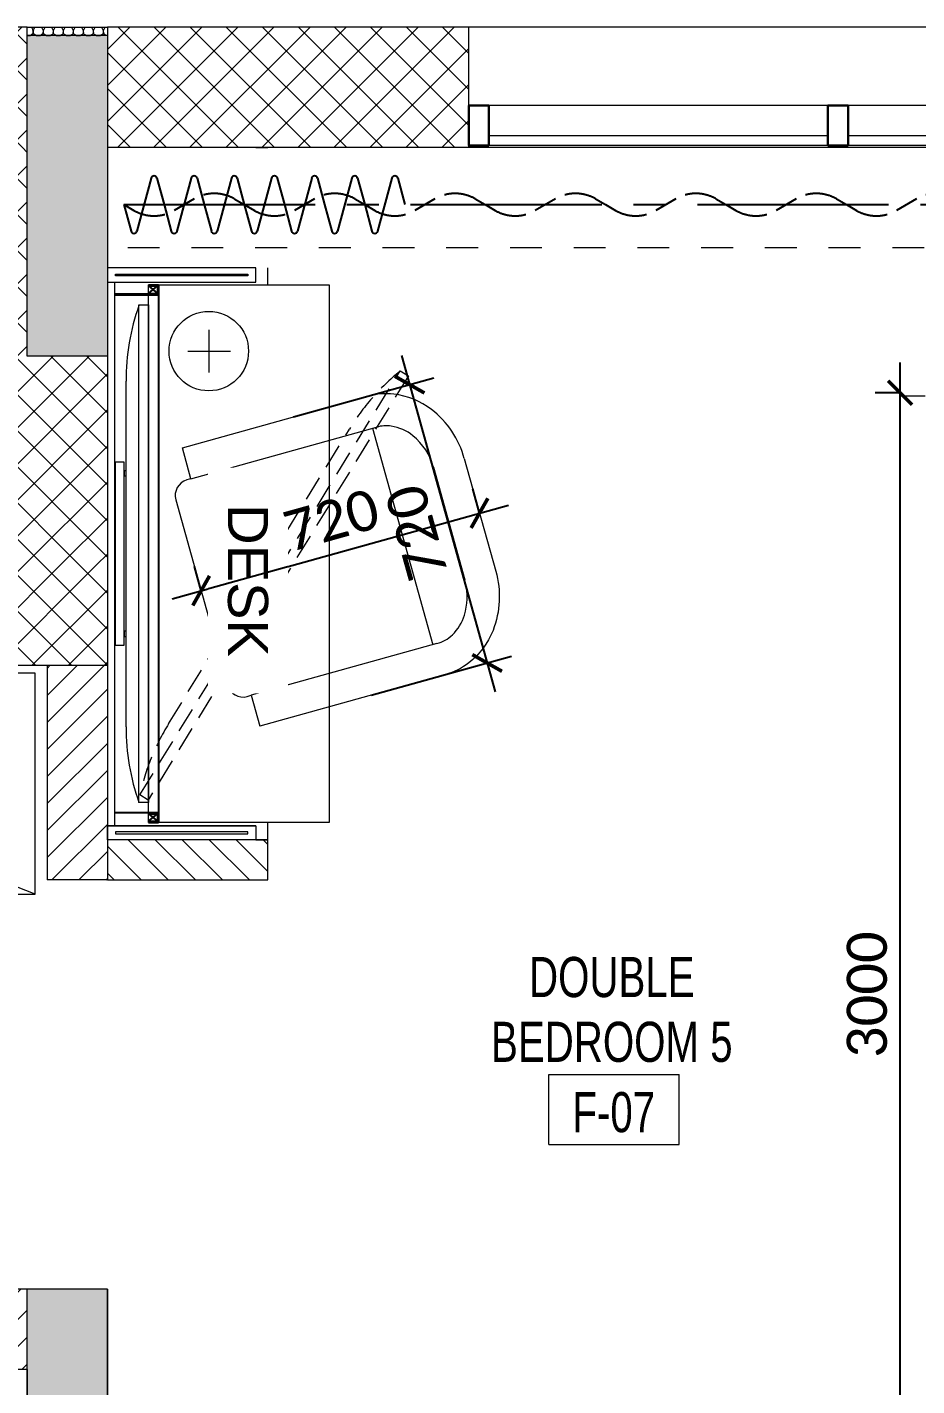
# Model space of a CAD drawing. Header units: millimetres. Extents: x -18512 to 101824, y -95768 to 52898.
# Drawn here: x 65678 to 67895, y -53738 to -50352 of the extents above; entities that cross this region are included whole.
import ezdxf

# ---------------------------------------------------------------- set-up
doc = ezdxf.new("R2010")
doc.units = ezdxf.units.MM
doc.header["$LTSCALE"] = 25
doc.header["$PDMODE"] = 3
for name, pattern in [('CENTER2', [28.575, 19.05, -3.175, 3.175, -3.175]), ('Dash', [6.35, 3.175, -3.175]), ('Dash 3mm', [6, 3, -3]), ('DASHED', [0.75, 0.5, -0.25]), ('HIDDEN2', [4.7625, 3.175, -1.5875])]:
    doc.linetypes.add(name, pattern=pattern)
doc.layers.get('0').update_dxf_attribs({"color": 254, "lineweight": 0})
doc.layers.get('Defpoints').update_dxf_attribs({"lineweight": 0})
for name, color, linetype in [('4_Furniture', 3, 'Continuous'), ('9-Joinery', 1, 'Continuous'), ('AR WALL HATCH', 8, 'Continuous'), ('WD-FURNITURE-1', 1, 'Continuous')]:
    doc.layers.add(name, color=color, linetype=linetype)
for name, color, linetype, lineweight in [('_FW_FUR_FIXED', 62, 'Continuous', 0), ('_FW_FUR_LOOSE', 132, 'Continuous', 0), ('A-AREA-IDEN', 2, 'Continuous', 9), ('A-DETL-INSL', 8, 'Continuous', 9), ('A-FLOR-OTLN', 6, 'Continuous', 18), ('A-GLAZ', 6, 'Continuous', 9), ('A-GLAZ-CWMG', 51, 'Continuous', 9), ('Furniture - loose', 1, 'Continuous', 5), ('hatch', 252, 'Continuous', 0), ('I-WALL', 2, 'Continuous', 9), ('Q-CASE', 31, 'Continuous', 13), ('Q-CASE-HDLN', 31, 'Dash 3mm', 13), ('S-COLS', 6, 'Continuous', 9), ('WD-PS-TEXT-1', 2, 'Continuous', 13)]:
    doc.layers.add(name, color=color, linetype=linetype, lineweight=lineweight)
doc.styles.add('Arial Narrow_4', font='fi_9001f.ttf', dxfattribs={"width": 0.75, "height": 147.492401})
doc.styles.add('FW_Calibri', font='calibri.ttf')
doc.styles.add('TEXT-MS-100', font='arial.ttf', dxfattribs={"height": 100})
doc.dimstyles.new('1-50', dxfattribs={"dimscale": 50, "dimtxt": 2, "dimasz": 1.2, "dimexe": 1.25, "dimexo": 0.625, "dimtad": 1, "dimdec": 0, "dimtxsty": 'FW_Calibri', "dimblk": 'ARCHTICK', "dimcen": 2.5, "dimdle": 1.5, "dimadec": 0, "dimazin": 0, "dimtfac": 1, "dimtdec": 0, "dimtmove": 0, "dimatfit": 3, "dimfxl": 6, "dimfxlon": 1, "dimarcsym": 0})
pattern_1 = [(45, (59229.075, -102497.31), (-44.90128, 44.90128), []), (135, (59229.075, -102497.31), (-44.90128, -44.90128), [])]
pattern_2 = [(45, (59229.075, -102497.31), (-33.67596, 33.67596), [])]

# ---------------------------------------------------------------- blocks, each defined once
blk = doc.blocks.new('M_NAGA Room Tag - Room Tag-1756429-FIRST FLOOR PLAN')
at = {"layer": 'A-AREA-IDEN'}
for p, q in [((-3.25, 1.75), (-3.25, -1.75)), ((-3.25, 1.75), (3.25, 1.75)), ((3.25, 1.75), (3.25, -1.75)), ((-3.25, -1.75), (3.25, -1.75))]:
    blk.add_line(p, q, dxfattribs=at)
blk = doc.blocks.new('M_Tall Cabinet-Single Door_2_1 - MASTER_S CLOSET 5-8652587-FIRST FLOOR PLAN_')
at = {"layer": 'Q-CASE'}
for p, q in [((-681.3, 550), (718.7, 550)), ((-681.3, 0), (-681.3, 550)), ((718.7, 550), (718.7, 0)), ((718.7, 0), (-681.3, 0))]:
    blk.add_line(p, q, dxfattribs=at)
at = {"layer": 'Q-CASE-HDLN'}
blk.add_line((-681.3, 0), (718.7, 550), dxfattribs=at)
blk = doc.blocks.new('System Panel - Glazed-7748059-FIRST FLOOR PLAN')
at = {"layer": 'A-GLAZ', "lineweight": 18}
for p, q in [((422.5, 49.5), (-422.5, 49.5)), ((-422.5, 49.5), (-422.5, 24.5)), ((422.5, 24.5), (422.5, 49.5)), ((-422.5, 24.5), (422.5, 24.5))]:
    blk.add_line(p, q, dxfattribs=at)
blk = doc.blocks.new('System Panel - Glazed-7748061-FIRST FLOOR PLAN')
at = {"layer": 'A-GLAZ', "lineweight": 18}
for p, q in [((435, 49.5), (-435, 49.5)), ((-435, 49.5), (-435, 24.5)), ((435, 24.5), (435, 49.5)), ((-435, 24.5), (435, 24.5))]:
    blk.add_line(p, q, dxfattribs=at)
blk = doc.blocks.new('Rectangular Mullion - 50 x 100mm-7747910-FIRST FLOOR PLAN')
at = {"layer": 'A-GLAZ-CWMG'}
for p, q in [((11249.1, -22557.8), (11249.1, -23402.8)), ((11349.1, -22557.8), (11349.1, -23402.8))]:
    blk.add_line(p, q, dxfattribs=at)
blk = doc.blocks.new('Rectangular Mullion - 50 x 100mm-7747911-FIRST FLOOR PLAN')
at = {"layer": 'A-GLAZ-CWMG'}
for p, q in [((11249.1, -21637.8), (11249.1, -22507.8)), ((11349.1, -21637.8), (11349.1, -22507.8))]:
    blk.add_line(p, q, dxfattribs=at)
blk = doc.blocks.new('Rectangular Mullion - 50 x 100mm-7747912-FIRST FLOOR PLAN')
at = {"layer": 'A-GLAZ-CWMG', "lineweight": 30}
for p, q in [((0, 50), (-50, 50)), ((-50, 50), (-50, -50)), ((0, -50), (0, 50)), ((-50, -50), (0, -50))]:
    blk.add_line(p, q, dxfattribs=at)
blk = doc.blocks.new('Rectangular Mullion - 50 x 100mm-7154860-FIRST FLOOR PLAN')
at = {"layer": 'A-GLAZ-CWMG', "lineweight": 30}
for p, q in [((-25, 50), (25, 50)), ((-25, -50), (-25, 50)), ((25, 50), (25, -50)), ((25, -50), (-25, -50))]:
    blk.add_line(p, q, dxfattribs=at)
blk = doc.blocks.new('Individual 55 plan')
at = {"color": 2}
blk.add_line((709.37, 123.94), (890, 123.94), dxfattribs=at)
at = {"color": 1}
for points in [[(752, 124.89), (847.69, 124.89), (847.69, 129.76), (752, 129.76)], [(759.26, 124.89), (756.53, 124.89), (756.53, 123.94), (759.26, 123.94)], [(843.16, 124.89), (840.43, 124.89), (840.43, 123.94), (843.16, 123.94)]]:
    blk.add_lwpolyline(points, close=True, dxfattribs=at)
at = {"color": 2}
blk.add_lwpolyline([(929.87, 112.21), (669.8, 112.21), (669.8, 117.26), (929.87, 117.26)], close=True, dxfattribs=at)
for centre, start, end in [((708.55, 8.32), 89.59605, 109.58416), ((890.81, 8.32), 70.41584, 90.40395)]:
    blk.add_arc(centre, 115.63, start, end, dxfattribs=at)
blk = doc.blocks.new('A$Ce7ac1099')
at = {"layer": '_FW_FUR_FIXED'}
for p, q in [((-530.5, 360), (-50.5, 360)), ((-50.5, 280), (-50.5, 360)), ((-530.5, 280), (-50.5, 280)), ((-520, -280), (-520, 280)), ((-40, 280), (-50.5, 280)), ((0, -240), (0, 240)), ((-720, -145.7), (-720, 145.7)), ((-640, -145.7), (-640, 145.7)), ((-50.5, -280), (-530.5, -280)), ((-50.5, -280), (-40, -280)), ((-50.5, -280), (-50.5, -360)), ((-50.5, -360), (-530.5, -360))]:
    blk.add_line(p, q, dxfattribs=at)
for points in [[(-720, 145.7, -0.164031), (-674, 285.9, -0.133131), (-594.2, 347.6, -0.098116), (-530.5, 360)], [(-530.5, 280, 0.127666), (-573.5, 269.1, 0.126943), (-615.6, 229.9, 0.135914), (-639.8, 153.1, 0.01049), (-640, 145.7)], [(-720, -145.7, 0.164031), (-674, -285.9, 0.133131), (-594.2, -347.6, 0.098116), (-530.5, -360)], [(-640, -145.7, 0.158507), (-612.1, -235, 0.132455), (-566.4, -272.6, 0.106378), (-530.5, -280)]]:
    blk.add_lwpolyline(points, format="xyb", dxfattribs=at)
for centre, start, end in [((-40, 240), 360, 90), ((-40, -240), 270, 360)]:
    blk.add_arc(centre, 40, start, end, dxfattribs=at)
blk = doc.blocks.new('*U340')
at = {"color": 1}
for p, q in [((67.8, 66.3), (32.2, -66.3)), ((82.2, 66.3), (100, 0)), ((167.8, 66.3), (132.2, -66.3)), ((182.2, 66.3), (200, 0)), ((267.8, 66.3), (232.2, -66.3)), ((282.2, 66.3), (300, 0)), ((367.8, 66.3), (332.2, -66.3)), ((382.2, 66.3), (400, 0)), ((467.8, 66.3), (432.2, -66.3)), ((482.2, 66.3), (500, 0)), ((567.8, 66.3), (532.2, -66.3)), ((582.2, 66.3), (600, 0)), ((667.8, 66.3), (632.2, -66.3)), ((682.2, 66.3), (700, 0)), ((0, 0), (17.8, -66.3)), ((100, 0), (117.8, -66.3)), ((200, 0), (217.8, -66.3)), ((300, 0), (317.8, -66.3)), ((400, 0), (417.8, -66.3)), ((500, 0), (517.8, -66.3)), ((600, 0), (617.8, -66.3))]:
    blk.add_line(p, q, dxfattribs=at)
at = {"color": 1, "linetype": 'CENTER2'}
blk.add_line((0, 0), (2143.8, 0), dxfattribs=at)
at = {"color": 1, "linetype": 'HIDDEN2'}
for p, q in [((175, 14.4), (125, -14.4)), ((275, 14.4), (300, 0)), ((475, 14.4), (425, -14.4)), ((575, 14.4), (600, 0)), ((775, 14.4), (725, -14.4)), ((875, 14.4), (900, 0)), ((1075, 14.4), (1025, -14.4)), ((1175, 14.4), (1200, 0)), ((1375, 14.4), (1325, -14.4)), ((1475, 14.4), (1500, 0)), ((1675, 14.4), (1625, -14.4)), ((1775, 14.4), (1800, 0)), ((1975, 14.4), (1925, -14.4)), ((2075, 14.4), (2100, 0)), ((0, 0), (25, -14.4)), ((300, 0), (325, -14.4)), ((600, 0), (625, -14.4)), ((900, 0), (925, -14.4)), ((1200, 0), (1225, -14.4)), ((1500, 0), (1525, -14.4)), ((1800, 0), (1825, -14.4))]:
    blk.add_line(p, q, dxfattribs=at)
at = {"color": 1}
for centre, start, end in [((75, 64.3), 15, 165), ((175, 64.3), 15, 165), ((275, 64.3), 15, 165), ((375, 64.3), 15, 165), ((475, 64.3), 15, 165), ((575, 64.3), 15, 165), ((675, 64.3), 15, 165), ((25, -64.3), 195, 345), ((125, -64.3), 195, 345), ((225, -64.3), 195, 345), ((325, -64.3), 195, 345), ((425, -64.3), 195, 345), ((525, -64.3), 195, 345), ((625, -64.3), 195, 345)]:
    blk.add_arc(centre, 7.5, start, end, dxfattribs=at)
at = {"color": 1, "linetype": 'HIDDEN2'}
for centre, start, end in [((225, -72.2), 60, 120), ((525, -72.2), 60, 120), ((825, -72.2), 60, 120), ((1125, -72.2), 60, 120), ((1425, -72.2), 60, 120), ((1725, -72.2), 60, 120), ((2025, -72.2), 60, 120), ((75, 72.2), 240, 300), ((375, 72.2), 240, 300), ((675, 72.2), 240, 300), ((975, 72.2), 240, 300), ((1275, 72.2), 240, 300), ((1575, 72.2), 240, 300), ((1875, 72.2), 240, 300)]:
    blk.add_arc(centre, 100, start, end, dxfattribs=at)
blk = doc.blocks.new('_ArchTick')
at = {"color": 0, "linetype": 'ByBlock', "const_width": 0.15}
blk.add_lwpolyline([(-0.5, -0.5), (0.5, 0.5)], dxfattribs=at)
blk = doc.blocks.new('*D474')
at = {"layer": 'Defpoints', "color": 0, "transparency": 16777216}
for p in [(67853.1, -51263.3), (67853.1, -51263.3), (67853.1, -54263.4)]:
    blk.add_point(p, dxfattribs=at)
at = {"layer": 'I-WALL', "color": 0, "lineweight": -2, "transparency": 16777216}
for p, q in [((67853.1, -54338.4), (67853.1, -51188.3)), ((67853.1, -51263.3), (67790.6, -51263.3)), ((67853.1, -54263.4), (67790.6, -54263.4))]:
    blk.add_line(p, q, dxfattribs=at)
at = {"layer": 'I-WALL', "color": 0, "lineweight": -2, "transparency": 16777216, "xscale": 59.99999999999995, "yscale": 59.99999999999995, "zscale": 59.99999999999995}
for p, rotation in [((67853.1, -51263.3), 90), ((67853.1, -54263.4), 270)]:
    blk.add_blockref('_ArchTick', p, dxfattribs=dict(at, rotation=rotation))
at = {"layer": 'I-WALL', "color": 0, "transparency": 16777216, "insert": (67770.7, -52763.3), "char_height": 100, "attachment_point": 5, "rotation": 90, "style": 'FW_Calibri'}
blk.add_mtext('3000', dxfattribs=at)
blk = doc.blocks.new('*D475')
at = {"layer": 'Defpoints', "color": 0, "transparency": 16777216}
for p in [(66805.1, -51563.3), (66805.1, -51563.3), (66111.6, -51756.5)]:
    blk.add_point(p, dxfattribs=at)
at = {"layer": 'I-WALL', "color": 0, "lineweight": -2, "transparency": 16777216}
for p, q in [((66805.1, -51563.3), (66788.4, -51503.1)), ((66039.3, -51776.6), (66877.4, -51543.1)), ((66111.6, -51756.5), (66094.8, -51696.3))]:
    blk.add_line(p, q, dxfattribs=at)
at = {"layer": 'I-WALL', "color": 0, "lineweight": -2, "transparency": 16777216, "xscale": 59.99999999999995, "yscale": 59.99999999999995, "zscale": 59.99999999999995}
for p, rotation in [((66805.1, -51563.3), 15.56906708887808), ((66111.6, -51756.5), 195.5690670888781)]:
    blk.add_blockref('_ArchTick', p, dxfattribs=dict(at, rotation=rotation))
at = {"layer": 'I-WALL', "color": 0, "transparency": 16777216, "insert": (66436.2, -51580.4), "char_height": 100, "attachment_point": 5, "rotation": 15.5691, "style": 'FW_Calibri'}
blk.add_mtext('720', dxfattribs=at)
blk = doc.blocks.new('*D476')
at = {"layer": 'Defpoints', "color": 0, "transparency": 16777216}
for p in [(66296.1, -51336.3), (66824.2, -51936.6), (66489.3, -52029.9)]:
    blk.add_point(p, dxfattribs=at)
at = {"layer": 'I-WALL', "color": 0, "lineweight": -2, "transparency": 16777216}
for p, q in [((66610.9, -51170.7), (66844.4, -52008.8)), ((66342, -51323.5), (66691.2, -51226.2)), ((66535.3, -52017.1), (66884.5, -51919.8))]:
    blk.add_line(p, q, dxfattribs=at)
at = {"layer": 'I-WALL', "color": 0, "lineweight": -2, "transparency": 16777216, "xscale": 59.99999999999995, "yscale": 59.99999999999995, "zscale": 59.99999999999995}
for p, rotation in [((66631, -51243), 105.5690672711864), ((66824.2, -51936.6), 285.5690672711864)]:
    blk.add_blockref('_ArchTick', p, dxfattribs=dict(at, rotation=rotation))
at = {"layer": 'I-WALL', "color": 0, "transparency": 16777216, "insert": (66648.2, -51611.9), "char_height": 100, "attachment_point": 5, "rotation": 105.5691, "style": 'FW_Calibri'}
blk.add_mtext('720', dxfattribs=at)

msp = doc.modelspace()

# ---------------------------------------------------------------- hatches: boundary and pattern name
at = {"layer": 'AR WALL HATCH', "lineweight": 5}
h = msp.add_hatch(dxfattribs=at)
h.set_pattern_fill('ANSI37', color=256, scale=20, style=0)
h.set_pattern_definition(pattern_1)
h.paths.add_polyline_path([(65878.1, -50652.4), (65878.1, -50352.4), (66778, -50352.4), (66778, -50652.4)])
h.paths.add_polyline_path([(65678.1, -50352.4), (65678.1, -50652.4), (65578.1, -50652.4), (65578.1, -50352.4)])
h = msp.add_hatch(dxfattribs=at)
h.set_pattern_fill('ANSI37', color=256, scale=20, style=0)
h.set_pattern_definition(pattern_1)
h.paths.add_polyline_path([(65578.1, -50652.4), (65678.1, -50652.4), (65678.1, -51172.4), (65878.1, -51172.4), (65878.1, -51692.4), (65578.1, -51692.4), (65578.1, -50672.4)], flags=0)
h = msp.add_hatch(dxfattribs=at)
h.set_pattern_fill('ANSI37', color=256, scale=20, style=0)
h.set_pattern_definition(pattern_1)
h.paths.add_polyline_path([(65578.1, -51692.4), (65878.1, -51692.4), (65878.1, -51942.4), (64428.1, -51942.4), (64428.1, -51692.4), (65498.2, -51692.4)], flags=0)
h = msp.add_hatch(dxfattribs=at)
h.set_pattern_fill('ANSI31', color=256, scale=15, style=0)
h.set_pattern_definition(pattern_2)
h.paths.add_polyline_path([(65728.1, -51942.4), (65878.1, -51942.4), (65878.1, -52477.4), (65728.1, -52477.4), (65728.1, -51962.4)], flags=0)
h = msp.add_hatch(dxfattribs=at)
h.set_pattern_fill('ANSI31', color=256, scale=15, style=0)
h.set_pattern_definition([(135, (9411.8, 69875.98), (-33.67596, -33.67596), [])])
h.paths.add_polyline_path([(65878.1, -52377.4), (65878.1, -52477.4), (66278.1, -52477.4), (66278.1, -52377.4)])
h = msp.add_hatch(dxfattribs=at)
h.set_pattern_fill('ANSI31', color=256, scale=15, style=0)
h.set_pattern_definition(pattern_2)
h.paths.add_polyline_path([(64278.1, -53497.4), (65678.1, -53497.4), (65678.1, -53697.4), (64278.1, -53697.4), (64278.1, -53570.7)], flags=0)
at = {"layer": 'S-COLS'}
msp.add_hatch(color=252, dxfattribs=at).paths.add_polyline_path([(65878.1, -50372.4), (65878.1, -51172.4), (65678.1, -51172.4), (65678.1, -50372.4)], flags=0)
at = {"layer": 'S-COLS', "lineweight": 5}
msp.add_hatch(color=252, dxfattribs=at).paths.add_polyline_path([(65878.1, -53497.4), (65878.1, -55097.4), (65678.1, -55097.4), (65678.1, -53497.4)], flags=0)

# ---------------------------------------------------------------- linework, layer by layer
at = {"layer": '9-Joinery', "color": 2}
for p, q in [((65896.9, -51019.2), (66005.6, -51019.2)), ((65980.6, -50994.2), (66005.6, -50994.2)), ((65980.6, -50997.2), (66002.6, -50997.2)), ((65980.6, -51016.2), (66002.6, -51016.2)), ((66002.6, -50997.2), (66002.6, -51016.2)), ((66005.6, -50994.2), (66005.6, -51019.2)), ((65896.9, -52309.2), (66005.6, -52309.2)), ((65980.6, -52312.2), (66002.6, -52312.2)), ((65980.6, -52331.2), (66002.6, -52331.2)), ((65980.6, -52334.2), (66005.6, -52334.2)), ((66002.6, -52312.2), (66002.6, -52331.2)), ((66005.6, -52309.2), (66005.6, -52334.2))]:
    msp.add_line(p, q, dxfattribs=at)
at = {"layer": '9-Joinery', "color": 1}
for p, q in [((65980.6, -51016.2), (66002.6, -50997.2)), ((65980.6, -50997.2), (66002.6, -51016.2)), ((66005.6, -51019.2), (66005.6, -52309.2)), ((65980.6, -52331.2), (66002.6, -52312.2)), ((65980.6, -52312.2), (66002.6, -52331.2))]:
    msp.add_line(p, q, dxfattribs=at)
at = {"layer": '_FW_FUR_FIXED'}
for p, q in [((66247.9, -50652.4, 98021.2), (66278.1, -50652.4, -88141.5)), ((66278.1, -50994.2, -187740.1), (66278.1, -50952.3, -88141.5)), ((65896.9, -52342.1), (65896.9, -50987.6)), ((65896.9, -51016.2), (65980.6, -51016.2)), ((66278.1, -52377.4, -7842.7), (66278.1, -52334.2, -182041.4)), ((66248, -52342.1, -182041.4), (65878.1, -52342.1, -182041.4)), ((66248, -52377.4, -189884.1), (66278.1, -52377.4, -7842.7))]:
    msp.add_line(p, q, dxfattribs=at)
at = {"layer": '_FW_FUR_FIXED', "color": 9, "linetype": 'DASHED', "ltscale": 5}
msp.add_line((66030.6, -52088), (66480.9, -51354), dxfattribs=at)
at = {"layer": '_FW_FUR_FIXED'}
for points, elevation in [([(66247.8, -50987.6), (66247.8, -50952.3), (65878.1, -50952.3), (65878.1, -50987.6)], -182041.4), ([(66227.8, -50967.6), (66227.8, -50972.3), (65898.1, -50972.3), (65898.1, -50967.6)], -182041.4), ([(65878.1, -52377.4), (65878.1, -52342.1), (66248, -52342.1), (66248, -52377.4)], -364082.7), ([(65898.1, -52357.4), (65898.1, -52362.1), (66228, -52362.1), (66228, -52357.4)], -364082.7)]:
    msp.add_lwpolyline(points, close=True, dxfattribs=dict(at, elevation=elevation))
at = {"layer": '_FW_FUR_FIXED', "color": 9, "linetype": 'DASHED', "ltscale": 5}
for points in [[(66628, -51221.2), (65979.6, -52278.1), (65959.1, -52265.5), (66607.5, -51208.7)], [(70453.1, -51271.3), (70453.1, -54263.4), (67853.1, -54263.4), (67853.1, -51271.3)], [(66151.1, -51883), (66144.3, -51894), (66148.2, -51896.4), (66155, -51885.3)]]:
    msp.add_lwpolyline(points, close=True, dxfattribs=at)
for centre, start, end in [((66952.8, -51639), 128.8873, 148.8754), ((66498.4, -52379.6), 148.0675, 168.0556)]:
    msp.add_arc(centre, 551.2, start, end, dxfattribs=at)
at = {"layer": '_FW_FUR_LOOSE', "elevation": -182041.4}
msp.add_lwpolyline([(66430.6, -52334.2), (65980.6, -52334.2), (65980.6, -50994.2), (66430.6, -50994.2)], close=True, dxfattribs=at)
at = {"layer": 'A-DETL-INSL', "color": 1}
msp.add_lwpolyline([(65678.1, -50372.4), (65678.1, -50352.4), (65878.1, -50352.4), (65878.1, -50372.4)], dxfattribs=at)
at = {"layer": 'A-DETL-INSL'}
msp.add_open_spline([(65693.1, -50365.9), (65693.1, -50369.9), (65686.1, -50374.9), (65679, -50374.2), (65678.1, -50374.1)], degree=3, knots=[0, 0, 0, 0, 1.414214, 1.603945, 1.603945, 1.603945, 1.603945], dxfattribs=at)
for points in [[(65688.6, -50352.4), (65691.1, -50356.8), (65693.1, -50361.3), (65693.1, -50365.9)], [(65693.1, -50365.9), (65693.1, -50361.3), (65695.2, -50356.8), (65697.7, -50352.4)], [(65718.1, -50365.9), (65718.1, -50369.9), (65705.6, -50378.7), (65693.1, -50369.9), (65693.1, -50365.9)], [(65713.6, -50352.4), (65716.1, -50356.8), (65718.1, -50361.3), (65718.1, -50365.9)], [(65718.1, -50365.9), (65718.1, -50361.3), (65720.2, -50356.8), (65722.7, -50352.4)], [(65743.1, -50365.9), (65743.1, -50369.9), (65730.6, -50378.7), (65718.1, -50369.9), (65718.1, -50365.9)], [(65738.6, -50352.4), (65741.1, -50356.8), (65743.1, -50361.3), (65743.1, -50365.9)], [(65743.1, -50365.9), (65743.1, -50361.3), (65745.2, -50356.8), (65747.7, -50352.4)], [(65768.1, -50365.9), (65768.1, -50369.9), (65755.6, -50378.7), (65743.1, -50369.9), (65743.1, -50365.9)], [(65763.6, -50352.4), (65766.1, -50356.8), (65768.1, -50361.3), (65768.1, -50365.9)], [(65768.1, -50365.9), (65768.1, -50361.3), (65770.2, -50356.8), (65772.7, -50352.4)], [(65793.1, -50365.9), (65793.1, -50369.9), (65780.6, -50378.7), (65768.1, -50369.9), (65768.1, -50365.9)], [(65788.6, -50352.4), (65791.1, -50356.8), (65793.1, -50361.3), (65793.1, -50365.9)], [(65793.1, -50365.9), (65793.1, -50361.3), (65795.2, -50356.8), (65797.7, -50352.4)], [(65818.1, -50365.9), (65818.1, -50369.9), (65805.6, -50378.7), (65793.1, -50369.9), (65793.1, -50365.9)], [(65813.6, -50352.4), (65816.1, -50356.8), (65818.1, -50361.3), (65818.1, -50365.9)], [(65818.1, -50365.9), (65818.1, -50361.3), (65820.2, -50356.8), (65822.7, -50352.4)], [(65843.1, -50365.9), (65843.1, -50369.9), (65830.6, -50378.7), (65818.1, -50369.9), (65818.1, -50365.9)], [(65838.6, -50352.4), (65841.1, -50356.8), (65843.1, -50361.3), (65843.1, -50365.9)], [(65843.1, -50365.9), (65843.1, -50361.3), (65845.2, -50356.8), (65847.7, -50352.4)], [(65868.1, -50365.9), (65868.1, -50369.9), (65855.6, -50378.7), (65843.1, -50369.9), (65843.1, -50365.9)], [(65863.6, -50352.4), (65866.1, -50356.8), (65868.1, -50361.3), (65868.1, -50365.9)], [(65868.1, -50365.9), (65868.1, -50361.3), (65870.2, -50356.8), (65872.7, -50352.4)], [(65878.1, -50374.1), (65872.8, -50373.1), (65868.1, -50369.3), (65868.1, -50365.9)]]:
    msp.add_open_spline(points, degree=3, dxfattribs=at)
at = {"layer": 'A-FLOR-OTLN'}
msp.add_line((67058.3, -50352.4), (66778.3, -50352.4), dxfattribs=at)
at = {"layer": 'Furniture - loose', "color": 1}
for p, q in [((66131.6, -51212.5, 0), (66131.6, -51106.5, 0)), ((66078.6, -51159.5, 0), (66184.6, -51159.5, 0))]:
    msp.add_line(p, q, dxfattribs=at)
msp.add_circle((66130.6, -51159.5, 0), 99, dxfattribs=at)
at = {"layer": 'hatch', "linetype": 'Dash', "lineweight": 9}
msp.add_line((70453.1, -50902.3), (65878.1, -50902.4), dxfattribs=at)
at = {"layer": 'I-WALL'}
for p, q in [((65678.1, -50352.4), (65458.1, -50352.4)), ((69638.1, -50352.4), (65878.1, -50352.4)), ((69538.3, -50352.4), (66778, -50352.4)), ((66778.3, -50652.4), (66778.3, -50352.4)), ((70433.1, -50652.4), (65878.1, -50652.4)), ((65878.1, -50652.4), (65878.1, -52477.4)), ((64178.1, -51942.4), (65878.1, -51942.4)), ((65728.1, -51942.4), (65728.1, -52477.4)), ((66278.1, -52377.4), (65878.1, -52377.4)), ((66278.1, -52477.4), (66278.1, -52377.4)), ((65878.1, -52477.4), (65728.1, -52477.4)), ((65878.1, -52477.4), (66278.1, -52477.4)), ((65878.1, -53497.4), (65678.1, -53497.4)), ((65878.1, -55157.3), (65878.1, -53497.4)), ((65678.1, -53697.4), (61638.1, -53697.4)), ((65678.1, -53697.4), (65678.1, -55257.3))]:
    msp.add_line(p, q, dxfattribs=at)
at = {"layer": 'I-WALL', "color": 6}
msp.add_line((66278.1, -52377.4, -7842.7), (66277.9, -52377.4, -8242.7), dxfattribs=at)
at = {"layer": 'S-COLS', "color": 8}
for p, q in [((65678.1, -50372.4), (65878.1, -50372.4)), ((65678.1, -51172.4), (65678.1, -50372.4)), ((65878.1, -50372.4), (65878.1, -51172.4)), ((65878.1, -51172.4), (65678.1, -51172.4)), ((65678.1, -53497.4), (64066.3, -53497.4)), ((65678.1, -55097.4), (65678.1, -53497.4)), ((65878.1, -53497.4), (65878.1, -55097.4))]:
    msp.add_line(p, q, dxfattribs=at)

# ---------------------------------------------------------------- block references
at = {"xscale": 4.767440114139822, "yscale": 4.767440114139822, "zscale": 4.767440114139822, "rotation": 90}
msp.add_blockref('Individual 55 plan', (66515.6, -55477.4), dxfattribs=at)
at = {"layer": '4_Furniture', "color": 3}
msp.add_blockref('*U340', (65919.2, -50794.6), dxfattribs=at)
at = {"layer": 'A-AREA-IDEN', "lineweight": 18, "xscale": -49.99999999999998, "yscale": 49.99999999999998, "zscale": 49.99999999999998, "rotation": 180}
msp.add_blockref('M_NAGA Room Tag - Room Tag-1756429-FIRST FLOOR PLAN', (67140, -53049.2), dxfattribs=at)
at = {"layer": 'A-GLAZ', "xscale": -1, "rotation": 180}
for name, p in [('System Panel - Glazed-7748059-FIRST FLOOR PLAN', (67250.8, -50597.4)), ('System Panel - Glazed-7748061-FIRST FLOOR PLAN', (68158.3, -50597.4))]:
    msp.add_blockref(name, p, dxfattribs=at)
at = {"layer": 'A-GLAZ-CWMG', "xscale": -1}
for name, p, rotation in [('Rectangular Mullion - 50 x 100mm-7747912-FIRST FLOOR PLAN', (66778.3, -50597.4), 359.9999999999996), ('Rectangular Mullion - 50 x 100mm-7747910-FIRST FLOOR PLAN', (90231.1, -61896.4), 269.9999999999999), ('Rectangular Mullion - 50 x 100mm-7747911-FIRST FLOOR PLAN', (90231.1, -61896.4), 269.9999999999999)]:
    msp.add_blockref(name, p, dxfattribs=dict(at, rotation=rotation))
at = {"layer": 'A-GLAZ-CWMG', "extrusion": (0, 0, -1), "xscale": -1}
msp.add_blockref('Rectangular Mullion - 50 x 100mm-7154860-FIRST FLOOR PLAN', (-67698.3, -50597.4), dxfattribs=at)
at = {"layer": 'Q-CASE', "xscale": -1}
msp.add_blockref('M_Tall Cabinet-Single Door_2_1 - MASTER_S CLOSET 5-8652587-FIRST FLOOR PLAN_', (65016.9, -52512.4), dxfattribs=at)
at = {"layer": 'WD-FURNITURE-1', "ltscale": 0.2, "rotation": 195.5690669797692}
msp.add_blockref('A$Ce7ac1099', (66112.8, -51761.1), dxfattribs=at)

# ---------------------------------------------------------------- texts
at = {"layer": 'A-AREA-IDEN', "lineweight": 18, "char_height": 100, "width": 889.2, "attachment_point": 8, "line_spacing_factor": 0.968573, "style": 'Arial Narrow_4'}
for s, insert in [('DOUBLE BEDROOM 5', (67134.8, -52932.1)), ('F-07', (67139.6, -53107.3))]:
    msp.add_mtext(s, dxfattribs=dict(at, insert=insert))

# ---------------------------------------------------------------- dimensions: what is measured, and where the dimension line sits
at = {"layer": 'I-WALL', "color": 1, "true_color": 0xf40b0b}
dim = msp.add_linear_dim(base=(67853.1, -51263.3), p1=(67853.1, -54263.4), p2=(67853.1, -51263.3), angle=90, dimstyle='1-50', dxfattribs=at)
dim.commit()
dim.dimension.update_dxf_attribs({"geometry": '*D474', "text_midpoint": (67770.7, -52763.3)})

# ---------------------------------------------------------------- next in the draw order: texts
at = {"layer": 'WD-PS-TEXT-1', "insert": (66227.7, -51731.2, -182041.4), "char_height": 100, "width": 462.591, "attachment_point": 5, "rotation": 270, "style": 'TEXT-MS-100', "bg_fill": 2}
msp.add_mtext('DESK', dxfattribs=at)

# ---------------------------------------------------------------- next in the draw order: dimensions: what is measured, and where the dimension line sits
at = {"layer": 'I-WALL', "color": 1, "true_color": 0xf40b0b}
for p1, p2, distance, picture, middle in [((66296.1, -51336.3), (66489.3, -52029.9), 347.7, '*D476', (66648.2, -51611.9)), ((66111.6, -51756.5), (66805.1, -51563.3), 0, '*D475', (66436.2, -51580.4))]:
    dim = msp.add_aligned_dim(p1=p1, p2=p2, distance=distance, dimstyle='1-50', dxfattribs=at)
    dim.commit()
    dim.dimension.update_dxf_attribs({"geometry": picture, "text_midpoint": middle})

doc.saveas('drawing.dxf')
